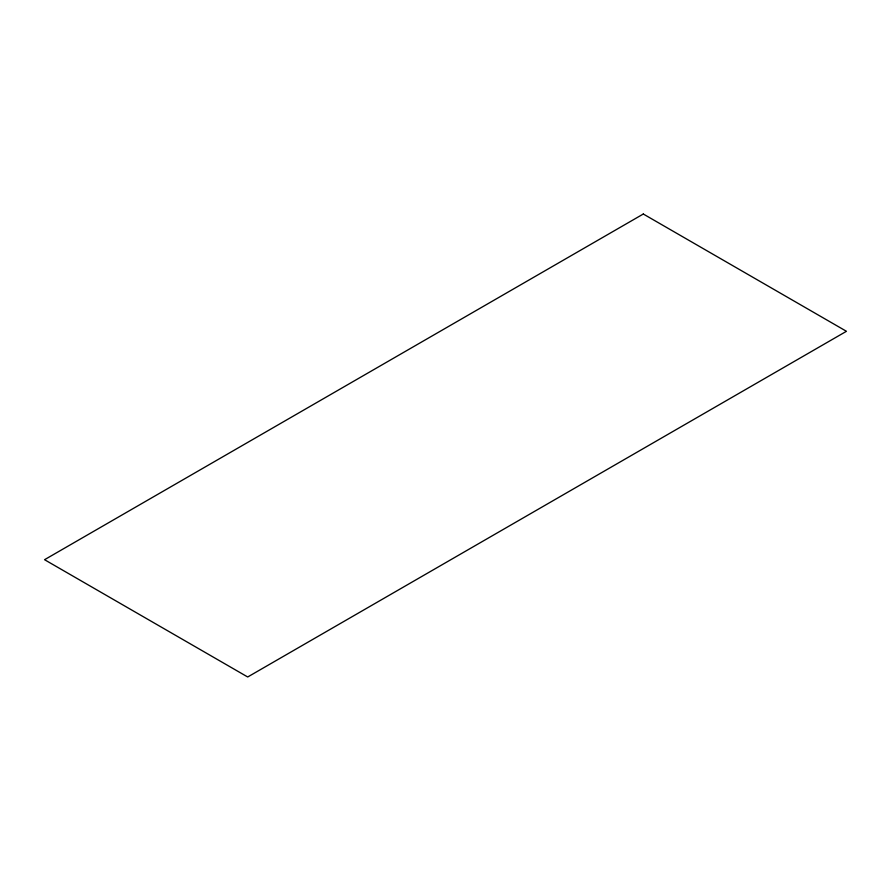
<?xml version="1.0" encoding="UTF-8"?>
<svg xmlns="http://www.w3.org/2000/svg" width="891" height="891" viewBox="0 0 891 891"><rect width="100%" height="100%" fill="white"/><g stroke="black" fill="none" stroke-linecap="round" stroke-linejoin="round"><path stroke-width="1.34" d="M643.302 214.018L44.55 559.704L247.698 676.982L846.45 331.296L643.302 214.018"/></g></svg>
